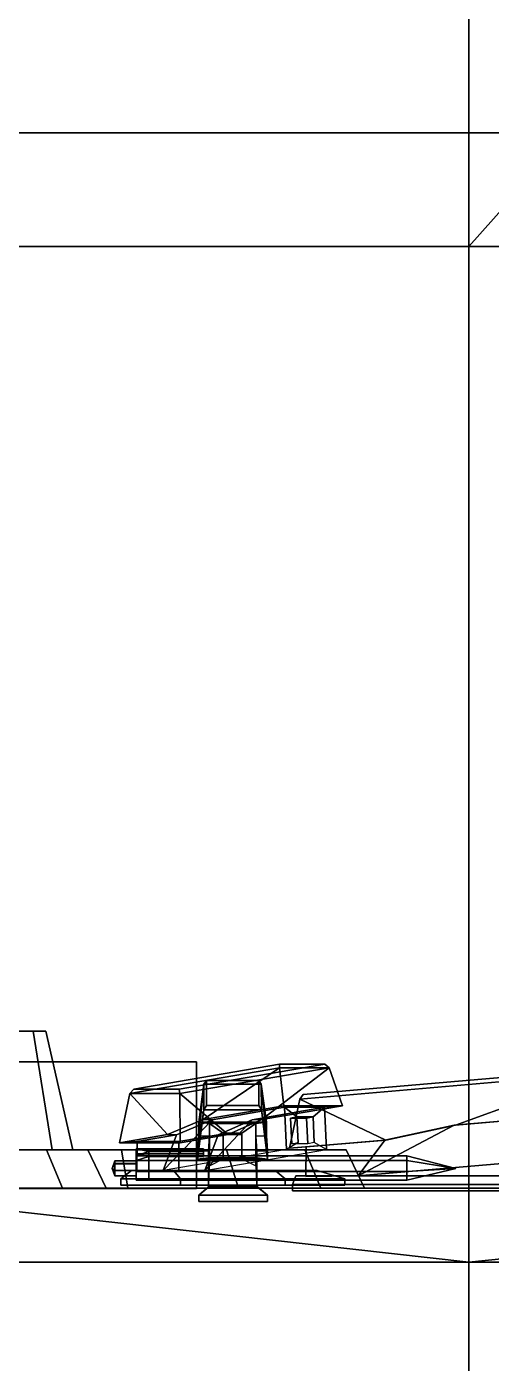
# Model space of a CAD drawing. Extents: x -252 to 252, y 0 to 101.
# Drawn here: x -138.23 to -129.65, y 34.55 to 59.2 of the extents above; entities that cross this region are included whole.
import ezdxf

# ---------------------------------------------------------------- set-up
doc = ezdxf.new("R2010")
doc.units = 0

msp = doc.modelspace()

# ---------------------------------------------------------------- linework, layer by layer
for points in [[(-91.667435, 93.664322, 218.68718), (-91.667191, -0.000022, 218.687424), (-185.538284, 0, 218.687424), (-185.538101, 93.664322, 218.68718)], [(-130.069778, 73.883636, 209.4655), (-146.929153, 73.883636, 209.4655), (-146.929153, 57.246407, 209.4655), (-130.069778, 57.246407, 209.4655)], [(-130.069778, 73.883636, 209.4655), (-130.069778, 57.246407, 209.4655), (-130.069534, 57.246414, 200.323898), (-130.069534, 73.883644, 200.323898)], [(-128.196243, 73.883644, 200.323898), (-130.069534, 73.883644, 200.323898), (-130.069534, 57.246414, 200.323898), (-128.196243, 57.246414, 200.323898)], [(-130.069534, 55.146149, 200.323898), (-130.069534, 57.246414, 200.323898), (-146.929153, 57.246414, 200.323898), (-148.802444, 55.150764, 200.323898)], [(-130.069778, 57.246407, 209.4655), (-146.929153, 57.246407, 209.4655), (-146.929153, 57.246414, 200.323898), (-130.069534, 57.246414, 200.323898)], [(-130.069534, 57.246414, 200.323898), (-130.069534, 55.146149, 200.323898), (-128.196243, 57.246414, 200.323898)], [(-111.336624, 57.246414, 200.323898), (-128.196243, 57.246414, 200.323898), (-130.069534, 55.146149, 200.323898), (-109.463577, 55.150764, 200.323898)], [(-130.069534, 36.417885, 200.323898), (-130.069534, 55.146149, 200.323898), (-148.802444, 55.150764, 200.323898), (-148.802444, 38.513531, 200.323654)], [(-109.463577, 55.150764, 200.323898), (-130.069534, 55.146149, 200.323898), (-130.069534, 36.417885, 200.323898), (-109.463577, 38.513527, 200.323898)], [(-138.694443, 40.676201, 74.403328), (-138.116989, 40.676201, 74.164177), (-137.764145, 38.484684, 74.517067), (-138.694443, 38.484684, 74.902412)], [(-138.116989, 40.676201, 73.009422), (-138.694443, 40.676201, 72.770226), (-138.694443, 38.484684, 72.271141), (-137.764145, 38.484684, 72.656487)], [(-138.694443, 40.676201, 73.586777), (-138.116989, 40.676201, 74.164177), (-138.694443, 40.676201, 74.403328)], [(-138.694443, 40.676201, 73.586777), (-137.877884, 40.676201, 73.586777), (-138.116989, 40.676201, 74.164177)], [(-138.694443, 40.676201, 73.586777), (-138.116989, 40.676201, 73.009422), (-137.877884, 40.676201, 73.586777)], [(-138.694443, 40.676201, 73.586777), (-138.694443, 40.676201, 72.770226), (-138.116989, 40.676201, 73.009422)], [(-138.116989, 40.676201, 74.164177), (-137.877884, 40.676201, 73.586777), (-137.378799, 38.484684, 73.586754), (-137.764145, 38.484684, 74.517067)], [(-137.877884, 40.676201, 73.586777), (-138.116989, 40.676201, 73.009422), (-137.764145, 38.484684, 72.656487), (-137.378799, 38.484684, 73.586754)], [(-142.868393, 40.113415, -128.238037), (-142.868393, 37.773857, -128.238037), (-135.101089, 37.773857, -128.238037), (-135.101089, 40.113415, -128.238037)], [(-142.868393, 37.773857, -122.252075), (-142.868393, 40.113415, -122.252075), (-135.101089, 40.113415, -122.25209), (-135.101089, 37.773857, -122.25209)], [(-142.868393, 40.113415, -122.252075), (-142.868393, 40.113415, -128.238037), (-135.101089, 40.113415, -128.238037), (-135.101089, 40.113415, -122.25209)], [(-136.253098, 39.609547, 84.241821), (-133.564957, 40.070023, 88.897797), (-133.565445, 40.000603, 88.992981), (-136.326126, 39.525692, 84.211876)], [(-133.565445, 40.000603, 88.992981), (-134.972214, 39.045498, 86.746376), (-135.63295, 38.7691, 85.645218), (-136.326126, 39.525692, 84.211876)], [(-132.730576, 40.070023, 88.416069), (-133.564957, 40.070023, 88.897797), (-136.253098, 39.609547, 84.241821), (-135.418716, 39.609547, 83.760094)], [(-135.408127, 39.525692, 83.68187), (-132.647903, 40.000603, 88.463234), (-132.730576, 40.070023, 88.416069), (-135.418716, 39.609547, 83.760094)], [(-135.408127, 39.525692, 83.68187), (-134.513382, 38.7691, 84.998825), (-133.890121, 39.045498, 86.121635), (-132.647903, 40.000603, 88.463234)], [(-135.101089, 40.113415, -122.25209), (-135.101089, 40.113415, -128.238037), (-135.101089, 37.773857, -128.238037), (-135.101089, 37.773857, -122.25209)], [(-134.972214, 39.045498, 86.746376), (-133.565445, 40.000603, 88.992981), (-133.486313, 39.300034, 89.320045)], [(-132.647903, 40.000603, 88.463234), (-133.890121, 39.045498, 86.121635), (-132.404221, 39.300034, 88.695297)], [(-132.647903, 40.000603, 88.463234), (-133.565445, 40.000603, 88.992981), (-133.564957, 40.070023, 88.897797), (-132.730576, 40.070023, 88.416069)], [(-133.486313, 39.300034, 89.320045), (-133.565445, 40.000603, 88.992981), (-132.647903, 40.000603, 88.463234), (-132.404221, 39.300034, 88.695297)], [(-133.189835, 39.424355, -110.685852), (-127.668961, 39.899265, -110.685593), (-127.751144, 39.968685, -110.637573), (-133.127396, 39.508209, -110.637573)], [(-133.127396, 39.508209, -109.674118), (-127.751144, 39.968685, -109.674118), (-127.668961, 39.899265, -109.626083), (-133.189835, 39.424355, -109.625839)], [(-127.751144, 39.968685, -110.637573), (-127.751144, 39.968685, -109.674118), (-133.127396, 39.508209, -109.674118), (-133.127396, 39.508209, -110.637573)], [(-134.960983, 39.224358, -14.565056), (-135.077377, 38.467766, -16.152931), (-135.05571, 38.744164, -17.436951), (-134.960739, 39.699268, -20.085945)], [(-133.806229, 38.998699, -20.40876), (-133.90123, 39.699268, -20.085945), (-134.960739, 39.699268, -20.085945), (-135.05571, 38.998699, -20.408752)], [(-134.960739, 39.699268, -20.085945), (-135.05571, 38.744164, -17.436951), (-135.05571, 38.998699, -20.408752)], [(-134.960983, 39.224358, -14.565056), (-134.960739, 39.699268, -20.085945), (-134.912704, 39.768688, -20.003761), (-134.912704, 39.308212, -14.627502)], [(-134.960739, 39.699268, -20.085945), (-133.90123, 39.699268, -20.085945), (-133.949265, 39.768688, -20.003761), (-134.912704, 39.768688, -20.003761)], [(-134.912704, 39.768688, -20.003761), (-133.949265, 39.768688, -20.003761), (-133.949234, 39.308212, -14.627502), (-134.912704, 39.308212, -14.627502)], [(-133.949234, 39.308212, -14.627502), (-133.949265, 39.768688, -20.003761), (-133.90123, 39.699268, -20.085945), (-133.900986, 39.224358, -14.565056)], [(-133.806229, 38.744164, -17.436943), (-133.90123, 39.699268, -20.085945), (-133.806229, 38.998699, -20.40876)], [(-133.90123, 39.699268, -20.085945), (-133.806229, 38.744164, -17.436943), (-133.784592, 38.467766, -16.152939), (-133.900986, 39.224358, -14.565056)], [(-133.189835, 39.424355, -110.685852), (-131.601974, 38.667763, -110.802231), (-130.317947, 38.94416, -110.780579), (-127.668961, 39.899265, -110.685593)], [(-127.668961, 39.899265, -109.626083), (-130.317947, 38.94416, -109.531097), (-131.601974, 38.667763, -109.50946), (-133.189835, 39.424355, -109.625839)], [(-130.317947, 38.94416, -109.531097), (-127.668961, 39.899265, -109.626083), (-127.346146, 39.198696, -109.531097)], [(-127.668961, 39.899265, -110.685593), (-130.317947, 38.94416, -110.780579), (-127.346146, 39.198696, -110.780579)], [(-135.408127, 39.525692, 83.68187), (-136.326126, 39.525692, 84.211876), (-136.521103, 38.616962, 84.106903), (-135.401535, 38.616962, 83.460518)], [(-136.326126, 39.525692, 84.211876), (-135.63295, 38.7691, 85.645218), (-136.521103, 38.616962, 84.106903)], [(-136.326126, 39.525692, 84.211876), (-135.408127, 39.525692, 83.68187), (-135.418716, 39.609547, 83.760094), (-136.253098, 39.609547, 84.241821)], [(-134.513382, 38.7691, 84.998825), (-135.408127, 39.525692, 83.68187), (-135.401535, 38.616962, 83.460518)], [(-133.189835, 39.424355, -109.625839), (-133.189835, 39.424355, -110.685852), (-133.127396, 39.508209, -110.637573), (-133.127396, 39.508209, -109.674118)], [(-134.811539, 39.041031, 86.629646), (-133.473709, 39.272888, 88.946808), (-133.43663, 38.495045, 89.011017), (-135.714584, 38.107677, 85.103889)], [(-135.077377, 38.467766, -16.152931), (-134.960983, 39.224358, -14.565056), (-135.077347, 38.315628, -14.376648)], [(-134.960983, 39.224358, -14.565056), (-133.900986, 39.224358, -14.565056), (-133.784592, 38.315628, -14.376648), (-135.077347, 38.315628, -14.376648)], [(-134.972214, 39.045498, 86.746376), (-133.486313, 39.300034, 89.320045), (-133.473709, 39.272888, 88.946808), (-134.811539, 39.041031, 86.629646)], [(-133.900986, 39.224358, -14.565056), (-134.960983, 39.224358, -14.565056), (-134.912704, 39.308212, -14.627502), (-133.949234, 39.308212, -14.627502)], [(-134.941391, 38.107677, 84.657486), (-132.696671, 38.495045, 88.583801), (-132.733749, 39.272888, 88.519592), (-134.071548, 39.041031, 86.202423)], [(-134.071548, 39.041031, 86.202423), (-132.733749, 39.272888, 88.519592), (-132.404221, 39.300034, 88.695297), (-133.890121, 39.045498, 86.121635)], [(-133.900986, 39.224358, -14.565056), (-133.784592, 38.467766, -16.152939), (-133.784592, 38.315628, -14.376648)], [(-132.733749, 39.272888, 88.519592), (-133.473709, 39.272888, 88.946808), (-133.486313, 39.300034, 89.320045), (-132.404221, 39.300034, 88.695297)], [(-132.945969, 39.096203, 88.661102), (-133.245041, 39.096203, 88.833771), (-133.473709, 39.272888, 88.946808), (-132.733749, 39.272888, 88.519592)], [(-133.245041, 39.096203, 88.833771), (-133.222183, 38.620552, 88.87339), (-133.43663, 38.495045, 89.011017), (-133.473709, 39.272888, 88.946808)], [(-131.601974, 38.667763, -110.802231), (-133.189835, 39.424355, -110.685852), (-133.37825, 38.515625, -110.802216)], [(-133.189835, 39.424355, -110.685852), (-133.189835, 39.424355, -109.625839), (-133.37825, 38.515625, -109.50946), (-133.37825, 38.515625, -110.802216)], [(-133.189835, 39.424355, -109.625839), (-131.601974, 38.667763, -109.50946), (-133.37825, 38.515625, -109.50946)], [(-132.923111, 38.620552, 88.700722), (-132.945969, 39.096203, 88.661102), (-132.733749, 39.272888, 88.519592), (-132.696671, 38.495045, 88.583801)], [(-130.317947, 38.94416, -109.531097), (-127.346146, 39.198696, -109.531097), (-127.663071, 39.171551, -109.728622), (-130.338699, 38.939693, -109.728622)], [(-130.338699, 38.939693, -110.583069), (-127.663071, 39.171551, -110.583054), (-127.346146, 39.198696, -110.780579), (-130.317947, 38.94416, -110.780579)], [(-135.470139, 38.764637, 85.527252), (-134.811539, 39.041031, 86.629646), (-135.714584, 38.107677, 85.103889)], [(-135.63295, 38.7691, 85.645218), (-134.972214, 39.045498, 86.746376), (-134.811539, 39.041031, 86.629646), (-135.470139, 38.764637, 85.527252)], [(-134.8582, 38.739697, -17.416199), (-134.8582, 38.971554, -20.091827), (-135.05571, 38.998699, -20.408752), (-135.05571, 38.744164, -17.436951)], [(-134.8582, 38.971554, -20.091827), (-134.003769, 38.971554, -20.091827), (-133.806229, 38.998699, -20.40876), (-135.05571, 38.998699, -20.408752)], [(-134.941391, 38.107677, 84.657486), (-134.071548, 39.041031, 86.202423), (-134.696945, 38.764637, 85.080849)], [(-134.877365, 37.806343, -15.643326), (-134.8582, 38.19371, -20.16597), (-134.8582, 38.971554, -20.091827), (-134.8582, 38.739697, -17.416199)], [(-134.603653, 38.319218, -20.154015), (-134.603653, 38.794868, -20.108269), (-134.8582, 38.971554, -20.091827), (-134.8582, 38.19371, -20.16597)], [(-134.603653, 38.794868, -20.108269), (-134.258316, 38.794868, -20.108269), (-134.003769, 38.971554, -20.091827), (-134.8582, 38.971554, -20.091827)], [(-134.696945, 38.764637, 85.080849), (-134.071548, 39.041031, 86.202423), (-133.890121, 39.045498, 86.121635), (-134.513382, 38.7691, 84.998825)], [(-134.258316, 38.794868, -20.108269), (-134.258316, 38.319218, -20.154015), (-134.003769, 38.19371, -20.16597), (-134.003769, 38.971554, -20.091827)], [(-133.806229, 38.744164, -17.436943), (-133.806229, 38.998699, -20.40876), (-134.003769, 38.971554, -20.091827), (-134.003769, 38.739697, -17.416199)], [(-134.003769, 38.739697, -17.416199), (-134.003769, 38.971554, -20.091827), (-134.003769, 38.19371, -20.16597), (-133.984573, 37.806343, -15.643326)], [(-133.064499, 39.074528, 88.455795), (-133.363571, 39.074528, 88.628464), (-133.245041, 39.096203, 88.833771), (-132.945969, 39.096203, 88.661102)], [(-133.363571, 39.074528, 88.628464), (-133.340714, 38.598877, 88.668083), (-133.222183, 38.620552, 88.87339), (-133.245041, 39.096203, 88.833771)], [(-133.041641, 38.598877, 88.495415), (-133.340714, 38.598877, 88.668083), (-133.363571, 39.074528, 88.628464), (-133.064499, 39.074528, 88.455795)], [(-133.041641, 38.598877, 88.495415), (-133.064499, 39.074528, 88.455795), (-132.945969, 39.096203, 88.661102), (-132.923111, 38.620552, 88.700722)], [(-132.111588, 38.00634, -110.602249), (-127.588943, 38.393707, -110.583054), (-127.663071, 39.171551, -110.583054), (-130.338699, 38.939693, -110.583069)], [(-130.338699, 38.939693, -109.728622), (-127.663071, 39.171551, -109.728622), (-127.588943, 38.393707, -109.728622), (-132.111588, 38.00634, -109.709442)], [(-135.470139, 38.764637, 85.527252), (-136.196152, 38.64296, 84.269768), (-136.521103, 38.616962, 84.106903), (-135.63295, 38.7691, 85.645218)], [(-135.714584, 38.107677, 85.103889), (-136.199783, 38.096661, 84.263458), (-136.196152, 38.64296, 84.269768), (-135.470139, 38.764637, 85.527252)], [(-135.42662, 38.096661, 83.817055), (-134.941391, 38.107677, 84.657486), (-134.696945, 38.764637, 85.080849), (-135.422958, 38.64296, 83.823364)], [(-135.422958, 38.64296, 83.823364), (-134.696945, 38.764637, 85.080849), (-134.513382, 38.7691, 84.998825), (-135.401535, 38.616962, 83.460518)], [(-134.877365, 38.463303, -16.132187), (-134.8582, 38.739697, -17.416199), (-135.05571, 38.744164, -17.436951), (-135.077377, 38.467766, -16.152931)], [(-134.877365, 37.806343, -15.643326), (-134.8582, 38.739697, -17.416199), (-134.877365, 38.463303, -16.132187)], [(-134.603653, 38.297543, -19.916946), (-134.603653, 38.773193, -19.871201), (-134.603653, 38.794868, -20.108269), (-134.603653, 38.319218, -20.154015)], [(-134.603653, 38.773193, -19.871201), (-134.258316, 38.773193, -19.871201), (-134.258316, 38.794868, -20.108269), (-134.603653, 38.794868, -20.108269)], [(-134.603653, 38.297543, -19.916946), (-134.258316, 38.297543, -19.916946), (-134.258316, 38.773193, -19.871201), (-134.603653, 38.773193, -19.871201)], [(-134.258316, 38.773193, -19.871201), (-134.258316, 38.297543, -19.916946), (-134.258316, 38.319218, -20.154015), (-134.258316, 38.794868, -20.108269)], [(-133.784592, 38.467766, -16.152939), (-133.806229, 38.744164, -17.436943), (-134.003769, 38.739697, -17.416199), (-133.984573, 38.463303, -16.132187)], [(-133.984573, 38.463303, -16.132187), (-134.003769, 38.739697, -17.416199), (-133.984573, 37.806343, -15.643326)], [(-132.111588, 38.00634, -110.602249), (-130.338699, 38.939693, -110.583069), (-131.622726, 38.6633, -110.602249)], [(-131.622726, 38.6633, -109.709442), (-130.338699, 38.939693, -109.728622), (-132.111588, 38.00634, -109.709442)], [(-131.601974, 38.667763, -109.50946), (-130.317947, 38.94416, -109.531097), (-130.338699, 38.939693, -109.728622), (-131.622726, 38.6633, -109.709442)], [(-131.622726, 38.6633, -110.602249), (-130.338699, 38.939693, -110.583069), (-130.317947, 38.94416, -110.780579), (-131.601974, 38.667763, -110.802231)], [(-146.929153, 36.417885, 200.323898), (-130.069534, 36.417885, 200.323898), (-148.802444, 38.513531, 200.323654)], [(-143.464127, 38.484684, -15.09491), (-137.870468, 38.484684, -11.865364), (-139.312393, 38.484684, -10.146957)], [(-143.464127, 38.484684, -15.09491), (-137.103226, 38.484684, -13.973244), (-137.870468, 38.484684, -11.865364)], [(-143.464127, 38.484684, -15.09491), (-137.103226, 38.484684, -16.216492), (-137.103226, 38.484684, -13.973244)], [(-143.464127, 38.484684, -15.09491), (-137.870468, 38.484684, -18.324463), (-137.103226, 38.484684, -16.216492)], [(-143.464127, 38.484684, -15.09491), (-139.312393, 38.484684, -20.042862), (-137.870468, 38.484684, -18.324463)], [(-139.312393, 38.484684, -10.146957), (-137.870468, 38.484684, -11.865364), (-137.574509, 37.783615, -11.694572), (-139.092758, 37.783615, -9.885239)], [(-137.870468, 38.484684, -18.324463), (-139.312393, 38.484684, -20.042862), (-139.092758, 37.783615, -20.304535), (-137.574509, 37.783615, -18.495277)], [(-138.694443, 38.484684, 80.045876), (-136.485245, 38.484684, 79.656395), (-136.368484, 37.783615, 79.977364), (-138.694443, 37.783615, 80.387489)], [(-136.485245, 38.484684, 67.517235), (-138.694443, 38.484684, 67.127678), (-138.694443, 37.783615, 66.786072), (-136.368484, 37.783615, 67.196228)], [(-138.694443, 38.484684, 73.586777), (-136.485245, 38.484684, 79.656395), (-138.694443, 38.484684, 80.045876)], [(-138.694443, 38.484684, 73.586777), (-134.542526, 38.484684, 78.534729), (-136.485245, 38.484684, 79.656395)], [(-138.694443, 38.484684, 73.586777), (-133.100601, 38.484684, 76.81633), (-134.542526, 38.484684, 78.534729)], [(-138.694443, 38.484684, 73.586777), (-132.33345, 38.484684, 74.708359), (-133.100601, 38.484684, 76.81633)], [(-138.694443, 38.484684, 73.586777), (-132.33345, 38.484684, 72.465111), (-132.33345, 38.484684, 74.708359)], [(-138.694443, 38.484684, 73.586777), (-133.100601, 38.484684, 70.357231), (-132.33345, 38.484684, 72.465111)], [(-138.694443, 38.484684, 73.586777), (-134.542526, 38.484684, 68.638824), (-133.100601, 38.484684, 70.357231)], [(-138.694443, 38.484684, 73.586777), (-136.485245, 38.484684, 67.517235), (-134.542526, 38.484684, 68.638824)], [(-138.694443, 38.484684, 73.586777), (-138.694443, 38.484684, 67.127678), (-136.485245, 38.484684, 67.517235)], [(-137.870468, 38.484684, -11.865364), (-137.103226, 38.484684, -13.973244), (-136.766708, 37.783615, -13.914001), (-137.574509, 37.783615, -11.694572)], [(-137.103226, 38.484684, -16.216492), (-137.870468, 38.484684, -18.324463), (-137.574509, 37.783615, -18.495277), (-136.766708, 37.783615, -16.275848)], [(-137.103226, 38.484684, -13.973244), (-137.103226, 38.484684, -16.216492), (-136.766708, 37.783615, -16.275848), (-136.766708, 37.783615, -13.914001)], [(-136.196152, 38.64296, 84.269768), (-135.422958, 38.64296, 83.823364), (-135.401535, 38.616962, 83.460518), (-136.521103, 38.616962, 84.106903)], [(-136.485245, 38.484684, 79.656395), (-134.542526, 38.484684, 78.534729), (-134.323044, 37.783615, 78.79644), (-136.368484, 37.783615, 79.977364)], [(-134.542526, 38.484684, 68.638824), (-136.485245, 38.484684, 67.517235), (-136.368484, 37.783615, 67.196228), (-134.323044, 37.783615, 68.377144)], [(-136.215103, 38.413975, -175.952927), (-136.215103, 38.504482, -175.766769), (-136.215103, 38.379368, -175.705948), (-136.215103, 38.288864, -175.89209)], [(-136.215103, 38.504482, -175.766769), (-135.976456, 38.454956, -175.742691), (-136.215103, 38.379368, -175.705948)], [(-134.967941, 38.413975, -175.952927), (-134.967972, 38.504482, -175.766769), (-136.215103, 38.504482, -175.766769), (-136.215103, 38.413975, -175.952927)], [(-134.967972, 38.504482, -175.766769), (-134.967972, 38.454956, -175.742691), (-135.976456, 38.454956, -175.742691), (-136.215103, 38.504482, -175.766769)], [(-136.215103, 38.379368, -175.705948), (-135.976456, 38.454956, -175.742691), (-135.976456, 38.379368, -175.705948)], [(-136.199783, 38.096661, 84.263458), (-135.42662, 38.096661, 83.817055), (-135.422958, 38.64296, 83.823364), (-136.196152, 38.64296, 84.269768)], [(-135.976456, 38.454956, -175.742691), (-135.976456, 38.364452, -175.928848), (-135.976456, 38.288864, -175.89209), (-135.976456, 38.379368, -175.705948)], [(-134.967972, 38.454956, -175.742691), (-134.967941, 38.364452, -175.928848), (-135.976456, 38.364452, -175.928848), (-135.976456, 38.454956, -175.742691)], [(-134.877365, 38.341625, -14.680168), (-134.877365, 38.463303, -16.132187), (-135.077377, 38.467766, -16.152931), (-135.077347, 38.315628, -14.376648)], [(-134.967941, 38.364452, -175.928848), (-134.967972, 38.454956, -175.742691), (-134.967972, 38.504482, -175.766769), (-134.967941, 38.413975, -175.952927)], [(-134.877365, 37.795326, -14.672882), (-134.877365, 37.806343, -15.643326), (-134.877365, 38.463303, -16.132187), (-134.877365, 38.341625, -14.680168)], [(-134.542526, 38.484684, 78.534729), (-133.100601, 38.484684, 76.81633), (-132.804825, 37.783615, 76.987083), (-134.323044, 37.783615, 78.79644)], [(-133.100601, 38.484684, 70.357231), (-134.542526, 38.484684, 68.638824), (-134.323044, 37.783615, 68.377144), (-132.804825, 37.783615, 70.186378)], [(-133.984573, 38.463303, -16.132187), (-133.984573, 38.341625, -14.680168), (-133.784592, 38.315628, -14.376648), (-133.784592, 38.467766, -16.152939)], [(-133.984573, 37.806343, -15.643326), (-133.984573, 37.795326, -14.672882), (-133.984573, 38.341625, -14.680168), (-133.984573, 38.463303, -16.132187)], [(-133.074722, 38.541622, -110.602249), (-131.622726, 38.6633, -110.602249), (-131.601974, 38.667763, -110.802231), (-133.37825, 38.515625, -110.802216)], [(-131.622726, 38.6633, -109.709442), (-133.074722, 38.541622, -109.709442), (-133.37825, 38.515625, -109.50946), (-131.601974, 38.667763, -109.50946)], [(-133.074722, 38.541622, -109.709442), (-133.074722, 38.541622, -110.602249), (-133.37825, 38.515625, -110.802216), (-133.37825, 38.515625, -109.50946)], [(-133.100601, 38.484684, 76.81633), (-132.33345, 38.484684, 74.708359), (-131.997025, 37.783615, 74.76767), (-132.804825, 37.783615, 76.987083)], [(-132.33345, 38.484684, 72.465111), (-133.100601, 38.484684, 70.357231), (-132.804825, 37.783615, 70.186378), (-131.997025, 37.783615, 72.40583)], [(-133.082016, 37.995323, -110.602249), (-132.111588, 38.00634, -110.602249), (-131.622726, 38.6633, -110.602249), (-133.074722, 38.541622, -110.602249)], [(-132.111588, 38.00634, -109.709442), (-133.082016, 37.995323, -109.709442), (-133.074722, 38.541622, -109.709442), (-131.622726, 38.6633, -109.709442)], [(-133.082016, 37.995323, -109.709442), (-133.082016, 37.995323, -110.602249), (-133.074722, 38.541622, -110.602249), (-133.074722, 38.541622, -109.709442)], [(-132.33345, 38.484684, 74.708359), (-132.33345, 38.484684, 72.465111), (-131.997025, 37.783615, 72.40583), (-131.997025, 37.783615, 74.76767)], [(-109.463577, 38.513527, 200.323898), (-130.069534, 36.417885, 200.323898), (-109.463577, 36.417885, 200.323898)], [(-136.654648, 38.140839, -175.705048), (-136.607681, 38.232018, -175.820267), (-136.607681, 38.287766, -175.705597)], [(-136.654648, 38.140839, -175.705048), (-136.607681, 38.287766, -175.705597), (-136.607681, 38.232876, -175.590515)], [(-136.654648, 38.140839, -175.705048), (-136.607681, 38.232876, -175.590515), (-136.607681, 38.108681, -175.561676)], [(-136.654648, 38.140839, -175.705048), (-136.607681, 38.107609, -175.84816), (-136.607681, 38.232018, -175.820267)], [(-136.607681, 38.287766, -175.705597), (-136.607681, 38.232018, -175.820267), (-136.215103, 38.232018, -175.820267), (-136.215103, 38.287766, -175.705597)], [(-136.607681, 38.232876, -175.590515), (-136.607681, 38.287766, -175.705597), (-136.215103, 38.287766, -175.705597), (-136.215103, 38.232876, -175.590515)], [(-136.607681, 38.108681, -175.561676), (-136.607681, 38.232876, -175.590515), (-136.215103, 38.232876, -175.590515), (-136.215103, 38.108681, -175.561691)], [(-136.607681, 38.232018, -175.820267), (-136.607681, 38.107609, -175.84816), (-136.215103, 38.107609, -175.848175), (-136.215103, 38.232018, -175.820267)], [(-135.976456, 38.086891, -175.937393), (-135.976456, 38.288864, -175.89209), (-136.215103, 38.288864, -175.89209), (-136.215134, 38.086891, -175.937393)], [(-136.215103, 38.232018, -175.820267), (-136.215103, 38.107609, -175.848175), (-136.215134, 38.086891, -175.937393), (-136.215103, 38.288864, -175.89209)], [(-134.967941, 38.364452, -175.928848), (-134.967941, 38.413975, -175.952927), (-136.215103, 38.413975, -175.952927), (-135.976456, 38.364452, -175.928848)], [(-136.215103, 38.288864, -175.89209), (-135.976456, 38.364452, -175.928848), (-136.215103, 38.413975, -175.952927)], [(-135.976456, 38.379368, -175.705948), (-135.976456, 38.290257, -175.519119), (-136.215103, 38.290257, -175.519119), (-136.215103, 38.379368, -175.705948)], [(-136.215103, 38.232876, -175.590515), (-136.215103, 38.287766, -175.705597), (-136.215103, 38.379368, -175.705948), (-136.215103, 38.290257, -175.519119)], [(-136.215103, 38.287766, -175.705597), (-136.215103, 38.232018, -175.820267), (-136.215103, 38.288864, -175.89209), (-136.215103, 38.379368, -175.705948)], [(-135.976456, 38.364452, -175.928848), (-136.215103, 38.288864, -175.89209), (-135.976456, 38.288864, -175.89209)], [(-135.976456, 38.290257, -175.519119), (-135.976456, 38.088631, -175.472305), (-136.215103, 38.088631, -175.472305), (-136.215103, 38.290257, -175.519119)], [(-136.215103, 38.108681, -175.561691), (-136.215103, 38.232876, -175.590515), (-136.215103, 38.290257, -175.519119), (-136.215103, 38.088631, -175.472305)], [(-135.976456, 38.379368, -175.705948), (-135.976456, 38.288864, -175.89209), (-131.214157, 38.288864, -175.89209), (-131.214188, 38.379368, -175.705948)], [(-135.976456, 38.290257, -175.519119), (-135.976456, 38.379368, -175.705948), (-131.214188, 38.379368, -175.705948), (-131.214157, 38.290257, -175.519119)], [(-135.976456, 38.088631, -175.472305), (-135.976456, 38.290257, -175.519119), (-131.214157, 38.290257, -175.519119), (-131.214157, 38.088631, -175.472305)], [(-135.976456, 38.288864, -175.89209), (-135.976456, 38.086891, -175.937393), (-131.214188, 38.086891, -175.937393), (-131.214157, 38.288864, -175.89209)], [(-133.984573, 38.341625, -14.680168), (-134.877365, 38.341625, -14.680168), (-135.077347, 38.315628, -14.376648), (-133.784592, 38.315628, -14.376648)], [(-133.984573, 37.795326, -14.672882), (-134.877365, 37.795326, -14.672882), (-134.877365, 38.341625, -14.680168), (-133.984573, 38.341625, -14.680168)], [(-130.308304, 38.140839, -175.705048), (-131.214188, 38.379368, -175.705948), (-131.214157, 38.288864, -175.89209)], [(-130.308304, 38.140839, -175.705048), (-131.214157, 38.290257, -175.519119), (-131.214188, 38.379368, -175.705948)], [(-130.308304, 38.140839, -175.705048), (-131.214157, 38.288864, -175.89209), (-131.214188, 38.086891, -175.937393)], [(-130.308304, 38.140839, -175.705048), (-131.214157, 38.088631, -175.472305), (-131.214157, 38.290257, -175.519119)], [(-136.654648, 38.140839, -175.705048), (-136.607681, 38.008701, -175.640808), (-136.607681, 38.008224, -175.768311)], [(-136.654648, 38.140839, -175.705048), (-136.607681, 38.008224, -175.768311), (-136.607681, 38.107609, -175.84816)], [(-136.654648, 38.140839, -175.705048), (-136.607681, 38.108681, -175.561676), (-136.607681, 38.008701, -175.640808)], [(-136.607681, 38.008701, -175.640808), (-136.607681, 38.108681, -175.561676), (-136.215103, 38.108681, -175.561691), (-136.215103, 38.008701, -175.640808)], [(-136.607681, 38.107609, -175.84816), (-136.607681, 38.008224, -175.768311), (-136.215103, 38.008224, -175.768311), (-136.215103, 38.107609, -175.848175)], [(-136.607681, 38.008224, -175.768311), (-136.607681, 38.008701, -175.640808), (-136.215103, 38.008701, -175.640808), (-136.215103, 38.008224, -175.768311)], [(-136.29805, 38.107677, 84.109421), (-133.647263, 38.107677, 88.711899), (-133.460434, 37.951611, 89.408157), (-136.49501, 37.951611, 84.152107)], [(-135.519943, 38.107677, 83.660179), (-136.29805, 38.107677, 84.109421), (-136.49501, 37.951611, 84.152107), (-135.39418, 37.951611, 83.516548)], [(-132.869156, 38.107677, 88.262672), (-133.647263, 38.107677, 88.711899), (-136.29805, 38.107677, 84.109421), (-135.519943, 38.107677, 83.660179)], [(-136.215103, 38.107609, -175.848175), (-136.215103, 38.008224, -175.768311), (-136.215103, 37.925545, -175.807739), (-136.215134, 38.086891, -175.937393)], [(-135.976456, 37.925545, -175.807739), (-135.976456, 38.086891, -175.937393), (-136.215134, 38.086891, -175.937393), (-136.215103, 37.925545, -175.807739)], [(-136.215103, 38.008701, -175.640808), (-136.215103, 38.108681, -175.561691), (-136.215103, 38.088631, -175.472305), (-136.215103, 37.926319, -175.600754)], [(-135.976456, 38.088631, -175.472305), (-135.976456, 37.926319, -175.600754), (-136.215103, 37.926319, -175.600754), (-136.215103, 38.088631, -175.472305)], [(-136.215103, 38.008224, -175.768311), (-136.215103, 38.008701, -175.640808), (-136.215103, 37.926319, -175.600754), (-136.215103, 37.925545, -175.807739)], [(-135.976456, 37.926319, -175.600754), (-135.976456, 38.088631, -175.472305), (-131.214157, 38.088631, -175.472305), (-131.214157, 37.926319, -175.600754)], [(-135.976456, 38.086891, -175.937393), (-135.976456, 37.925545, -175.807739), (-131.214188, 37.925545, -175.807739), (-131.214188, 38.086891, -175.937393)], [(-132.869156, 38.107677, 88.262672), (-135.519943, 38.107677, 83.660179), (-135.39418, 37.951611, 83.516548), (-132.359604, 37.951611, 88.772583)], [(-133.647263, 38.107677, 88.711899), (-132.869156, 38.107677, 88.262672), (-132.359604, 37.951611, 88.772583), (-133.460434, 37.951611, 89.408157)], [(-127.953262, 38.00634, -110.594254), (-133.264542, 38.00634, -110.599854), (-133.326065, 37.850273, -110.780579), (-127.256912, 37.850273, -110.780579)], [(-133.264542, 38.00634, -109.70137), (-127.953293, 38.00634, -109.695786), (-127.256882, 37.850273, -109.50946), (-133.326065, 37.850273, -109.50946)], [(-133.264542, 38.00634, -110.599854), (-133.264542, 38.00634, -109.70137), (-133.326065, 37.850273, -109.50946), (-133.326065, 37.850273, -110.780579)], [(-127.953262, 38.00634, -110.594254), (-127.953293, 38.00634, -109.695786), (-133.264542, 38.00634, -109.70137), (-133.264542, 38.00634, -110.599854)], [(-130.308304, 38.140839, -175.705048), (-131.214188, 37.925545, -175.807739), (-131.214157, 37.926319, -175.600754)], [(-130.308304, 38.140839, -175.705048), (-131.214188, 38.086891, -175.937393), (-131.214188, 37.925545, -175.807739)], [(-130.308304, 38.140839, -175.705048), (-131.214157, 37.926319, -175.600754), (-131.214157, 38.088631, -175.472305)], [(-113.229568, 37.783615, -178.263412), (-153.692917, 37.783615, -218.726791), (-69.308182, 37.783615, -218.726791), (-69.308182, 37.783615, -178.263412)], [(-69.308182, 37.783615, -218.726791), (-153.692917, 37.783615, -218.726791), (-153.690201, 33.95929, -218.724045), (-69.308243, 33.95929, -218.715683)], [(-153.681808, 33.95929, -107.576218), (-153.692917, 37.783615, -107.576157), (-113.229538, 37.783615, -107.576157), (-113.240646, 33.95929, -107.576218)], [(-153.692917, 37.783615, -107.576157), (-153.692917, 37.783615, -218.726791), (-113.229568, 37.783615, -178.263412), (-113.229538, 37.783615, -107.576157)], [(-40.175568, 37.783615, 63.716614), (-40.175568, 37.783615, 104.179993), (-152.079849, 37.783615, 104.179993), (-152.079849, 37.783615, 63.716614)], [(-152.079849, 37.783615, 104.179993), (-40.175568, 37.783615, 104.179993), (-40.175491, 33.95929, 104.179993), (-152.079788, 33.95929, 104.168884)], [(-40.175568, 37.783615, 63.716614), (-152.079849, 37.783615, 63.716614), (-152.079788, 33.95929, 63.727722), (-40.175491, 33.95929, 63.73877)], [(-40.175461, 37.783615, -40.155052), (-152.079758, 37.783615, -40.155052), (-152.079819, 33.95929, -40.155052), (-40.175522, 33.95929, -40.143944)], [(-152.079758, 37.783615, 0.308327), (-40.175461, 37.783615, 0.308327), (-40.175522, 33.95929, 0.297218), (-152.079819, 33.95929, 0.286171)], [(-152.079758, 37.783615, 0.308327), (-152.079758, 37.783615, -40.155052), (-40.175461, 37.783615, -40.155052), (-40.175461, 37.783615, 0.308327)], [(-143.464127, 37.783615, -15.09491), (-139.092758, 37.783615, -9.885239), (-137.574509, 37.783615, -11.694572)], [(-143.464127, 37.783615, -15.09491), (-137.574509, 37.783615, -11.694572), (-136.766708, 37.783615, -13.914001)], [(-143.464127, 37.783615, -15.09491), (-136.766708, 37.783615, -13.914001), (-136.766708, 37.783615, -16.275848)], [(-143.464127, 37.783615, -15.09491), (-136.766708, 37.783615, -16.275848), (-137.574509, 37.783615, -18.495277)], [(-143.464127, 37.783615, -15.09491), (-137.574509, 37.783615, -18.495277), (-139.092758, 37.783615, -20.304535)], [(-138.694443, 37.783615, 73.586777), (-138.694443, 37.783615, 80.387489), (-136.368484, 37.783615, 79.977364)], [(-138.694443, 37.783615, 73.586777), (-136.368484, 37.783615, 79.977364), (-134.323044, 37.783615, 78.79644)], [(-138.694443, 37.783615, 73.586777), (-134.323044, 37.783615, 78.79644), (-132.804825, 37.783615, 76.987083)], [(-138.694443, 37.783615, 73.586777), (-132.804825, 37.783615, 76.987083), (-131.997025, 37.783615, 74.76767)], [(-138.694443, 37.783615, 73.586777), (-131.997025, 37.783615, 74.76767), (-131.997025, 37.783615, 72.40583)], [(-138.694443, 37.783615, 73.586777), (-131.997025, 37.783615, 72.40583), (-132.804825, 37.783615, 70.186378)], [(-138.694443, 37.783615, 73.586777), (-132.804825, 37.783615, 70.186378), (-134.323044, 37.783615, 68.377144)], [(-138.694443, 37.783615, 73.586777), (-134.323044, 37.783615, 68.377144), (-136.368484, 37.783615, 67.196228)], [(-138.694443, 37.783615, 73.586777), (-136.368484, 37.783615, 67.196228), (-138.694443, 37.783615, 66.786072)], [(-136.49501, 37.951611, 84.152107), (-133.460434, 37.951611, 89.408157), (-133.460434, 37.833431, 89.408157), (-136.49501, 37.833431, 84.152107)], [(-135.39418, 37.951611, 83.516548), (-136.49501, 37.951611, 84.152107), (-136.49501, 37.833431, 84.152107), (-135.39418, 37.833431, 83.516548)], [(-135.976456, 37.926319, -175.600754), (-135.976456, 37.925545, -175.807739), (-136.215103, 37.925545, -175.807739), (-136.215103, 37.926319, -175.600754)], [(-135.976456, 37.925545, -175.807739), (-135.976456, 37.926319, -175.600754), (-131.214157, 37.926319, -175.600754), (-131.214188, 37.925545, -175.807739)], [(-132.359604, 37.833431, 88.772583), (-132.359604, 37.951611, 88.772583), (-135.39418, 37.951611, 83.516548), (-135.39418, 37.833431, 83.516548)], [(-134.8694, 37.806343, -19.801628), (-134.874985, 37.806343, -14.490356), (-135.05571, 37.650276, -14.428848), (-135.05571, 37.650276, -20.498001)], [(-134.874985, 37.806343, -14.490356), (-133.976517, 37.806343, -14.490356), (-133.784592, 37.650276, -14.428848), (-135.05571, 37.650276, -14.428848)], [(-133.970932, 37.806343, -19.80162), (-134.8694, 37.806343, -19.801628), (-135.05571, 37.650276, -20.498001), (-133.784592, 37.650276, -20.498009)], [(-134.8694, 37.806343, -19.801628), (-133.970932, 37.806343, -19.80162), (-133.976517, 37.806343, -14.490356), (-134.874985, 37.806343, -14.490356)], [(-133.976517, 37.806343, -14.490356), (-133.970932, 37.806343, -19.80162), (-133.784592, 37.650276, -20.498009), (-133.784592, 37.650276, -14.428848)], [(-133.460434, 37.833431, 89.408157), (-133.460434, 37.951611, 89.408157), (-132.359604, 37.951611, 88.772583), (-132.359604, 37.833431, 88.772583)], [(-133.326065, 37.850273, -109.50946), (-127.256882, 37.850273, -109.50946), (-127.256882, 37.732094, -109.50946), (-133.326065, 37.732094, -109.50946)], [(-133.326065, 37.850273, -110.780579), (-133.326065, 37.850273, -109.50946), (-133.326065, 37.732094, -109.50946), (-133.326065, 37.732094, -110.780579)], [(-127.256912, 37.732094, -110.780579), (-127.256912, 37.850273, -110.780579), (-133.326065, 37.850273, -110.780579), (-133.326065, 37.732094, -110.780579)], [(-133.784592, 37.532097, -20.498009), (-133.784592, 37.650276, -20.498009), (-135.05571, 37.650276, -20.498001), (-135.05571, 37.532097, -20.498001)], [(-135.05571, 37.650276, -14.428848), (-133.784592, 37.650276, -14.428848), (-133.784592, 37.532097, -14.428848), (-135.05571, 37.532097, -14.428848)], [(-135.05571, 37.532097, -20.498001), (-135.05571, 37.650276, -20.498001), (-135.05571, 37.650276, -14.428848), (-135.05571, 37.532097, -14.428848)], [(-133.784592, 37.650276, -14.428848), (-133.784592, 37.650276, -20.498009), (-133.784592, 37.532097, -20.498009), (-133.784592, 37.532097, -14.428848)], [(-146.929153, 36.417877, 209.4655), (-130.069778, 36.417877, 209.4655), (-130.069534, 36.417885, 200.323898), (-146.929153, 36.417885, 200.323898)], [(-130.069778, 36.417877, 209.4655), (-146.929153, 36.417877, 209.4655), (-146.929153, 19.780653, 209.4655), (-130.069778, 19.780653, 209.4655)], [(-130.069778, 36.417877, 209.4655), (-130.069778, 19.780653, 209.4655), (-130.069534, 19.780657, 200.323898), (-130.069534, 36.417885, 200.323898)], [(-109.463577, 19.780657, 200.323898), (-109.463577, 36.417885, 200.323898), (-130.069534, 36.417885, 200.323898), (-130.069534, 19.780657, 200.323898)]]:
    msp.add_3dface(points)

doc.saveas('drawing.dxf')
